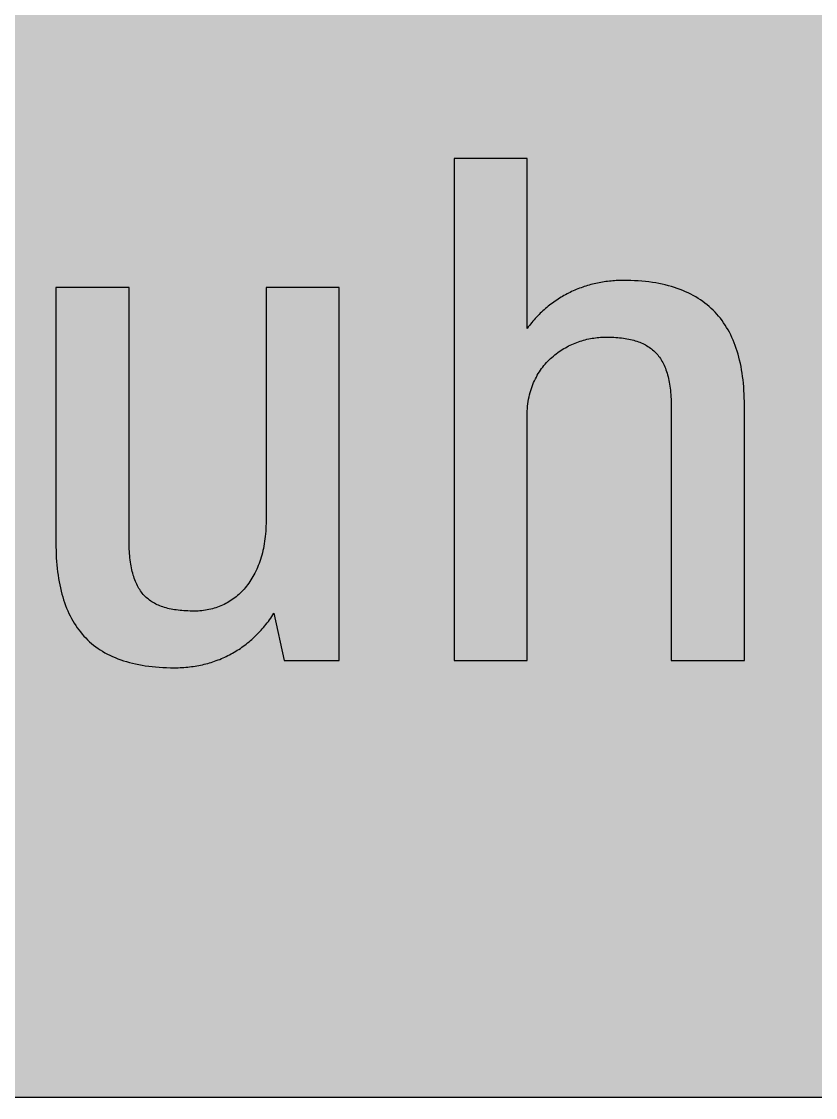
# Model space of a CAD drawing. Header units: millimetres. Extents: x 0 to 212, y 0 to 116.
# Drawn here: x 110.9 to 153.9, y 0.1 to 58.3 of the extents above; entities that cross this region are included whole.
import ezdxf

# ---------------------------------------------------------------- set-up
doc = ezdxf.new("R2010")
doc.units = ezdxf.units.MM

msp = doc.modelspace()

# ---------------------------------------------------------------- hatches: boundary and pattern name
for color, points in [(254, [(14.1633, 0.0536), (13.9878, 0.0533), (13.8125, 0.0559), (13.6373, 0.061), (13.462, 0.0686), (13.2893, 0.0787), (13.114, 0.0914), (12.9413, 0.1041), (12.7686, 0.1219), (12.5959, 0.1397), (12.4231, 0.16), (12.2504, 0.1829), (12.0777, 0.2057), (11.9075, 0.2337), (11.7373, 0.2616), (11.5672, 0.2921), (11.397, 0.3251), (11.2268, 0.3607), (11.0592, 0.3988), (10.8915, 0.4369), (10.7239, 0.4775), (10.5562, 0.5207), (10.3886, 0.5664), (10.2235, 0.6121), (10.0584, 0.6629), (9.8933, 0.7137), (9.7307, 0.7671), (9.5682, 0.8204), (9.4056, 0.8788), (9.2431, 0.9373), (9.083, 0.9982), (8.923, 1.0617), (8.763, 1.1252), (8.6055, 1.1938), (8.4455, 1.2624), (8.2906, 1.331), (8.1331, 1.4046), (7.9781, 1.4783), (7.8232, 1.5545), (7.6708, 1.6332), (7.5184, 1.7145), (7.366, 1.7958), (7.2161, 1.8796), (7.0663, 1.966), (6.919, 2.0523), (6.7716, 2.1438), (6.6243, 2.2352), (6.4795, 2.3266), (6.3348, 2.4232), (6.19, 2.5197), (6.0477, 2.6187), (5.908, 2.7178), (5.7683, 2.8194), (5.6286, 2.9235), (5.4915, 3.0302), (5.3543, 3.1369), (5.2197, 3.2461), (5.0851, 3.3579), (4.953, 3.4722), (4.8209, 3.5865), (4.6914, 3.7033), (4.5644, 3.8202), (4.4348, 3.9395), (4.3104, 4.0615), (4.1859, 4.1859), (4.0615, 4.3104), (3.9395, 4.4348), (3.8202, 4.5618), (3.7033, 4.6914), (3.5865, 4.8209), (3.4722, 4.953), (3.3579, 5.0851), (3.2487, 5.2197), (3.1369, 5.3543), (3.0302, 5.4915), (2.9235, 5.6286), (2.8194, 5.7683), (2.7178, 5.908), (2.6187, 6.0477), (2.5197, 6.19), (2.4232, 6.3348), (2.3266, 6.477), (2.2352, 6.6243), (2.1438, 6.7691), (2.0523, 6.919), (1.966, 7.0663), (1.8796, 7.2161), (1.7958, 7.366), (1.7145, 7.5184), (1.6332, 7.6708), (1.5545, 7.8232), (1.4783, 7.9781), (1.4046, 8.1331), (1.331, 8.2906), (1.2598, 8.4455), (1.1913, 8.603), (1.1252, 8.763), (1.0592, 8.923), (0.9982, 9.083), (0.9373, 9.2431), (0.8763, 9.4056), (0.8204, 9.5682), (0.7645, 9.7307), (0.7112, 9.8933), (0.6604, 10.0584), (0.6121, 10.2235), (0.5639, 10.3911), (0.5207, 10.5562), (0.4775, 10.7239), (0.4343, 10.8915), (0.3962, 11.0592), (0.3607, 11.2268), (0.3251, 11.397), (0.2921, 11.5672), (0.2616, 11.7373), (0.2311, 11.9075), (0.2057, 12.0802), (0.1803, 12.2504), (0.1575, 12.4231), (0.1372, 12.5959), (0.1194, 12.7686), (0.1041, 12.9413), (0.0889, 13.1166), (0.0787, 13.2893), (0.0686, 13.4645), (0.061, 13.6373), (0.0559, 13.8125), (0.0508, 13.9878), (0.0508, 14.163), (0.0522, 102.3592), (0.0508, 102.5322), (0.0559, 102.7074), (0.061, 102.8827), (0.0686, 103.058), (0.0787, 103.2307), (0.0889, 103.4059), (0.1041, 103.5787), (0.1194, 103.7514), (0.1372, 103.9241), (0.1575, 104.0968), (0.1803, 104.2695), (0.2057, 104.4423), (0.2311, 104.6124), (0.2616, 104.7826), (0.2921, 104.9528), (0.3251, 105.123), (0.3607, 105.2932), (0.3962, 105.4608), (0.4343, 105.6284), (0.4775, 105.7961), (0.5207, 105.9637), (0.5639, 106.1314), (0.6121, 106.2965), (0.6604, 106.4616), (0.7112, 106.6267), (0.7645, 106.7892), (0.8204, 106.9518), (0.8763, 107.1143), (0.9373, 107.2769), (0.9982, 107.4369), (1.0592, 107.5969), (1.1252, 107.757), (1.1913, 107.9144), (1.2598, 108.0745), (1.331, 108.2294), (1.4046, 108.3869), (1.4783, 108.5418), (1.5545, 108.6968), (1.6332, 108.8492), (1.7145, 109.0016), (1.7958, 109.154), (1.8796, 109.3038), (1.966, 109.4537), (2.0523, 109.601), (2.1438, 109.7483), (2.2352, 109.8956), (2.3266, 110.0404), (2.4232, 110.1852), (2.5197, 110.33), (2.6187, 110.4722), (2.7178, 110.6119), (2.8194, 110.7516), (2.9235, 110.8913), (3.0302, 111.0285), (3.1369, 111.1656), (3.2487, 111.3003), (3.3579, 111.4349), (3.4722, 111.567), (3.5865, 111.699), (3.7033, 111.8286), (3.8202, 111.9556), (3.9395, 112.0851), (4.0615, 112.2096), (4.1859, 112.334), (4.3104, 112.4585), (4.4348, 112.5804), (4.5644, 112.6998), (4.6914, 112.8166), (4.8209, 112.9335), (4.953, 113.0478), (5.0851, 113.1621), (5.2197, 113.2713), (5.3543, 113.3831), (5.4915, 113.4897), (5.6286, 113.5964), (5.7683, 113.7006), (5.908, 113.8022), (6.0477, 113.9012), (6.19, 114.0003), (6.3348, 114.0968), (6.4795, 114.1933), (6.6243, 114.2848), (6.7716, 114.3762), (6.919, 114.4676), (7.0663, 114.554), (7.2161, 114.6404), (7.366, 114.7242), (7.5184, 114.8055), (7.6708, 114.8867), (7.8232, 114.9655), (7.9781, 115.0417), (8.1331, 115.1153), (8.2906, 115.189), (8.4455, 115.2601), (8.6055, 115.3287), (8.763, 115.3947), (8.923, 115.4608), (9.083, 115.5217), (9.2431, 115.5827), (9.4056, 115.6437), (9.5682, 115.6995), (9.7307, 115.7554), (9.8933, 115.8088), (10.0584, 115.8596), (10.2235, 115.9078), (10.3886, 115.9561), (10.5562, 115.9993), (10.7239, 116.0424), (10.8915, 116.0856), (11.0592, 116.1237), (11.2268, 116.1593), (11.397, 116.1948), (11.5672, 116.2279), (11.7373, 116.2583), (11.9075, 116.2888), (12.0777, 116.3142), (12.2504, 116.3396), (12.4231, 116.3625), (12.5959, 116.3828), (12.7686, 116.4006), (12.9413, 116.4158), (13.114, 116.4311), (13.2893, 116.4412), (13.462, 116.4514), (13.6373, 116.459), (13.8125, 116.4641), (13.9878, 116.4692), (14.163, 116.4692), (197.6078, 116.4703), (197.7822, 116.4692), (197.9574, 116.4641), (198.1327, 116.459), (198.3054, 116.4514), (198.4807, 116.4412), (198.6534, 116.4311), (198.8287, 116.4158), (199.0014, 116.4006), (199.1741, 116.3828), (199.3468, 116.3625), (199.5195, 116.3396), (199.6897, 116.3142), (199.8624, 116.2888), (200.0326, 116.2583), (200.2028, 116.2279), (200.373, 116.1948), (200.5432, 116.1593), (200.7108, 116.1237), (200.8784, 116.0856), (201.0461, 116.0424), (201.2137, 115.9993), (201.3788, 115.9561), (201.5465, 115.9078), (201.7116, 115.8596), (201.8767, 115.8088), (202.0392, 115.7554), (202.2018, 115.6995), (202.3643, 115.6437), (202.5269, 115.5827), (202.6869, 115.5217), (202.8469, 115.4608), (203.007, 115.3947), (203.167, 115.3287), (203.3245, 115.2601), (203.4794, 115.189), (203.6369, 115.1153), (203.7918, 115.0417), (203.9468, 114.9655), (204.0992, 114.8867), (204.2516, 114.8055), (204.404, 114.7242), (204.5538, 114.6404), (204.7037, 114.554), (204.8535, 114.4676), (205.0009, 114.3762), (205.1456, 114.2848), (205.293, 114.1933), (205.4352, 114.0968), (205.58, 114.0003), (205.7222, 113.9012), (205.8619, 113.8022), (206.0016, 113.7006), (206.1413, 113.5964), (206.2785, 113.4897), (206.4156, 113.3831), (206.5503, 113.2713), (206.6849, 113.1621), (206.817, 113.0478), (206.949, 112.9335), (207.0786, 112.8166), (207.2081, 112.6998), (207.3351, 112.5804), (207.4596, 112.4585), (207.584, 112.334), (207.7085, 112.2096), (207.8304, 112.0851), (207.9498, 111.9556), (208.0666, 111.8286), (208.1835, 111.699), (208.2978, 111.567), (208.4121, 111.4349), (208.5238, 111.3003), (208.6331, 111.1656), (208.7397, 111.0285), (208.8464, 110.8913), (208.9506, 110.7516), (209.0522, 110.6119), (209.1512, 110.4722), (209.2503, 110.33), (209.3468, 110.1852), (209.4433, 110.0404), (209.5348, 109.8956), (209.6262, 109.7483), (209.7176, 109.601), (209.804, 109.4537), (209.8904, 109.3038), (209.9742, 109.154), (210.0555, 109.0016), (210.1367, 108.8492), (210.2155, 108.6968), (210.2917, 108.5418), (210.3653, 108.3869), (210.439, 108.2294), (210.5076, 108.0745), (210.5762, 107.9144), (210.6447, 107.757), (210.7082, 107.5969), (210.7717, 107.4369), (210.8327, 107.2769), (210.8911, 107.1143), (210.9495, 106.9518), (211.0029, 106.7892), (211.0562, 106.6267), (211.107, 106.4616), (211.1578, 106.2965), (211.2035, 106.1314), (211.2493, 105.9637), (211.2924, 105.7961), (211.3331, 105.6284), (211.3712, 105.4608), (211.4093, 105.2932), (211.4448, 105.123), (211.4779, 104.9528), (211.5083, 104.7826), (211.5363, 104.6124), (211.5642, 104.4423), (211.5871, 104.2695), (211.6099, 104.0968), (211.6303, 103.9241), (211.648, 103.7514), (211.6658, 103.5787), (211.6785, 103.4059), (211.6912, 103.2307), (211.7014, 103.058), (211.709, 102.8827), (211.7141, 102.7074), (211.7166, 102.5322), (211.7166, 102.3569), (211.7189, 14.1647), (211.7166, 13.9878), (211.7141, 13.8125), (211.709, 13.6373), (211.7014, 13.4645), (211.6912, 13.2893), (211.6785, 13.1166), (211.6658, 12.9413), (211.648, 12.7686), (211.6303, 12.5959), (211.6099, 12.4231), (211.5871, 12.2504), (211.5642, 12.0802), (211.5363, 11.9075), (211.5083, 11.7373), (211.4779, 11.5672), (211.4448, 11.397), (211.4093, 11.2268), (211.3712, 11.0592), (211.3331, 10.8915), (211.2924, 10.7239), (211.2493, 10.5562), (211.2035, 10.3911), (211.1578, 10.2235), (211.107, 10.0584), (211.0562, 9.8933), (211.0029, 9.7307), (210.9495, 9.5682), (210.8911, 9.4056), (210.8327, 9.2431), (210.7717, 9.083), (210.7082, 8.923), (210.6447, 8.763), (210.5762, 8.603), (210.5076, 8.4455), (210.439, 8.2906), (210.3653, 8.1331), (210.2917, 7.9781), (210.2155, 7.8232), (210.1367, 7.6708), (210.0555, 7.5184), (209.9742, 7.366), (209.8904, 7.2161), (209.804, 7.0663), (209.7176, 6.919), (209.6262, 6.7691), (209.5348, 6.6243), (209.4433, 6.477), (209.3468, 6.3348), (209.2503, 6.19), (209.1512, 6.0477), (209.0522, 5.908), (208.9506, 5.7683), (208.8464, 5.6286), (208.7397, 5.4915), (208.6331, 5.3543), (208.5238, 5.2197), (208.4121, 5.0851), (208.2978, 4.953), (208.1835, 4.8209), (208.0666, 4.6914), (207.9498, 4.5618), (207.8304, 4.4348), (207.7085, 4.3104), (207.584, 4.1859), (207.4596, 4.0615), (207.3351, 3.9395), (207.2081, 3.8202), (207.0786, 3.7033), (206.949, 3.5865), (206.817, 3.4722), (206.6849, 3.3579), (206.5503, 3.2461), (206.4156, 3.1369), (206.2785, 3.0302), (206.1413, 2.9235), (206.0016, 2.8194), (205.8619, 2.7178), (205.7222, 2.6187), (205.58, 2.5197), (205.4352, 2.4232), (205.293, 2.3266), (205.1456, 2.2352), (205.0009, 2.1438), (204.8535, 2.0523), (204.7037, 1.966), (204.5538, 1.8796), (204.404, 1.7958), (204.2516, 1.7145), (204.0992, 1.6332), (203.9468, 1.5545), (203.7918, 1.4783), (203.6369, 1.4046), (203.4794, 1.331), (203.3245, 1.2624), (203.167, 1.1938), (203.007, 1.1252), (202.8469, 1.0617), (202.6869, 0.9982), (202.5269, 0.9373), (202.3643, 0.8788), (202.2018, 0.8204), (202.0392, 0.7671), (201.8767, 0.7137), (201.7116, 0.6629), (201.5465, 0.6121), (201.3788, 0.5664), (201.2137, 0.5207), (201.0461, 0.4775), (200.8784, 0.4369), (200.7108, 0.3988), (200.5432, 0.3607), (200.373, 0.3251), (200.2028, 0.2921), (200.0326, 0.2616), (199.8624, 0.2337), (199.6897, 0.2057), (199.5195, 0.1829), (199.3468, 0.16), (199.1741, 0.1397), (199.0014, 0.1219), (198.8287, 0.1041), (198.6534, 0.0914), (198.4807, 0.0787), (198.3054, 0.0686), (198.1327, 0.061), (197.9574, 0.0559), (197.7822, 0.0533), (197.6069, 0.0533)]), (59, [(138.2889, 23.6897), (138.2889, 36.9214), (138.2903, 37.0561), (138.2954, 37.1907), (138.303, 37.3253), (138.3157, 37.4548), (138.3284, 37.5818), (138.3487, 37.7063), (138.369, 37.8308), (138.3919, 37.9501), (138.4198, 38.0695), (138.4503, 38.1838), (138.4833, 38.2981), (138.5189, 38.4099), (138.557, 38.5191), (138.5976, 38.6258), (138.6408, 38.7299), (138.6865, 38.8315), (138.7348, 38.9306), (138.7856, 39.0296), (138.8389, 39.1236), (138.8923, 39.2176), (138.9507, 39.309), (139.0091, 39.3954), (139.0726, 39.4818), (139.1361, 39.5681), (139.1996, 39.6494), (139.2682, 39.7281), (139.3368, 39.8069), (139.4054, 39.8805), (139.479, 39.9542), (139.5527, 40.0253), (139.6263, 40.0939), (139.7051, 40.1599), (139.7813, 40.226), (139.8626, 40.2869), (139.9413, 40.3479), (140.0226, 40.4063), (140.1064, 40.4622), (140.1902, 40.5155), (140.274, 40.5663), (140.3604, 40.6171), (140.4468, 40.6629), (140.5331, 40.7086), (140.622, 40.7518), (140.7109, 40.7924), (140.7998, 40.833), (140.8887, 40.8686), (140.9802, 40.9042), (141.0716, 40.9372), (141.1605, 40.9677), (141.2519, 40.9956), (141.3434, 41.0235), (141.4348, 41.0489), (141.5263, 41.0718), (141.6177, 41.0921), (141.7091, 41.1099), (141.8006, 41.1277), (141.892, 41.1404), (141.9809, 41.1531), (142.0724, 41.1658), (142.1613, 41.1734), (142.2527, 41.181), (142.3416, 41.1861), (142.428, 41.1886), (142.5169, 41.1886), (142.6337, 41.1886), (142.748, 41.1861), (142.8623, 41.1836), (142.9715, 41.1785), (143.0807, 41.1709), (143.1874, 41.1632), (143.2916, 41.1531), (143.3957, 41.1429), (143.4948, 41.1302), (143.5938, 41.115), (143.6903, 41.0997), (143.7843, 41.082), (143.8758, 41.0616), (143.9647, 41.0388), (144.0536, 41.0159), (144.1399, 40.9931), (144.2237, 40.9651), (144.305, 40.9372), (144.3838, 40.9067), (144.4625, 40.8762), (144.5387, 40.8407), (144.6124, 40.8051), (144.686, 40.7695), (144.7546, 40.7289), (144.8232, 40.6883), (144.8892, 40.6451), (144.9553, 40.5994), (145.0162, 40.5511), (145.0772, 40.5028), (145.1356, 40.4495), (145.194, 40.3962), (145.2474, 40.3403), (145.3007, 40.2819), (145.354, 40.2234), (145.4023, 40.1599), (145.4506, 40.0964), (145.4963, 40.0304), (145.5395, 39.9593), (145.5826, 39.8882), (145.6233, 39.8145), (145.6614, 39.7408), (145.6995, 39.6621), (145.735, 39.5808), (145.7681, 39.4995), (145.7985, 39.4132), (145.829, 39.3268), (145.857, 39.2354), (145.8849, 39.1439), (145.9103, 39.0474), (145.9332, 38.9509), (145.9535, 38.8493), (145.9738, 38.7477), (145.9916, 38.6436), (146.0094, 38.5343), (146.0246, 38.4251), (146.0373, 38.3108), (146.05, 38.1965), (146.0602, 38.0771), (146.0678, 37.9552), (146.0754, 37.8333), (146.0805, 37.7063), (146.083, 37.5768), (146.0856, 37.4447), (146.0881, 37.3101), (146.0885, 23.6897), (150.0463, 23.6897), (150.0463, 37.5031), (150.0429, 37.7088), (150.0378, 37.9095), (150.0302, 38.1102), (150.02, 38.3057), (150.0073, 38.5013), (149.9895, 38.6918), (149.9718, 38.8772), (149.9489, 39.0627), (149.921, 39.243), (149.893, 39.4208), (149.86, 39.5961), (149.8244, 39.7688), (149.7863, 39.9364), (149.7457, 40.1015), (149.7, 40.2641), (149.6543, 40.4241), (149.6035, 40.579), (149.5476, 40.7314), (149.4917, 40.8813), (149.4307, 41.0286), (149.3672, 41.1709), (149.3012, 41.3131), (149.2301, 41.4503), (149.1564, 41.5823), (149.0802, 41.7144), (149.0015, 41.8414), (148.9177, 41.9659), (148.8313, 42.0853), (148.7424, 42.2046), (148.6484, 42.3189), (148.5544, 42.4282), (148.4554, 42.5374), (148.3512, 42.6415), (148.2446, 42.7431), (148.1353, 42.8422), (148.0236, 42.9362), (147.9093, 43.0276), (147.7899, 43.1165), (147.6654, 43.2029), (147.541, 43.2841), (147.4114, 43.3629), (147.2794, 43.4391), (147.1422, 43.5102), (147.0025, 43.5788), (146.8603, 43.6448), (146.7129, 43.7058), (146.5631, 43.7667), (146.4107, 43.8201), (146.2532, 43.8734), (146.0932, 43.9217), (145.9306, 43.9674), (145.763, 44.0106), (145.5928, 44.0487), (145.4201, 44.0842), (145.2423, 44.1173), (145.0619, 44.1452), (144.8765, 44.1706), (144.6886, 44.1935), (144.4981, 44.2112), (144.3025, 44.2265), (144.1044, 44.2392), (143.9012, 44.2468), (143.6954, 44.2519), (143.4871, 44.2544), (143.3932, 44.2544), (143.2992, 44.2519), (143.2052, 44.2493), (143.1112, 44.2443), (143.0172, 44.2392), (142.9233, 44.2316), (142.8293, 44.2239), (142.7378, 44.2138), (142.6439, 44.2036), (142.5524, 44.1909), (142.4584, 44.1782), (142.367, 44.163), (142.2756, 44.1477), (142.1841, 44.13), (142.0952, 44.1122), (142.0038, 44.0944), (141.9123, 44.0715), (141.8234, 44.0512), (141.7345, 44.0284), (141.6456, 44.003), (141.5567, 43.9776), (141.4678, 43.9496), (141.3815, 43.9217), (141.2926, 43.8912), (141.2062, 43.8607), (141.1199, 43.8302), (141.0335, 43.7947), (140.9471, 43.7617), (140.8633, 43.7261), (140.7795, 43.688), (140.6931, 43.6499), (140.6119, 43.6093), (140.528, 43.5686), (140.4468, 43.5254), (140.3629, 43.4823), (140.2817, 43.4365), (140.2029, 43.3908), (140.1216, 43.3426), (140.0429, 43.2943), (139.9642, 43.2435), (139.8854, 43.1927), (139.8067, 43.1419), (139.7305, 43.086), (139.6543, 43.0327), (139.5781, 42.9743), (139.5044, 42.9184), (139.4308, 42.8574), (139.3571, 42.7965), (139.2834, 42.7355), (139.2123, 42.672), (139.1412, 42.6085), (139.0701, 42.5425), (139.0015, 42.4764), (138.9304, 42.4078), (138.8643, 42.3393), (138.7958, 42.2681), (138.7297, 42.197), (138.6637, 42.1234), (138.5976, 42.0472), (138.5341, 41.971), (138.4706, 41.8948), (138.4097, 41.816), (138.3487, 41.7373), (138.2878, 41.656), (138.2889, 50.8536), (134.3311, 50.8536), (134.3311, 23.6897)]), (59, [(112.7936, 43.8683), (112.7936, 30.0535), (112.7938, 29.8475), (112.7989, 29.6443), (112.8039, 29.4437), (112.8141, 29.2481), (112.8268, 29.0551), (112.842, 28.8646), (112.8624, 28.6766), (112.8827, 28.4912), (112.9081, 28.3108), (112.9335, 28.133), (112.964, 27.9578), (112.997, 27.7876), (113.0325, 27.6174), (113.0732, 27.4523), (113.1138, 27.2898), (113.1595, 27.1297), (113.2078, 26.9748), (113.2586, 26.8224), (113.3145, 26.6725), (113.3704, 26.5252), (113.4313, 26.383), (113.4948, 26.2433), (113.5609, 26.1061), (113.632, 25.9715), (113.7056, 25.842), (113.7818, 25.715), (113.8606, 25.5905), (113.9419, 25.4686), (114.0282, 25.3517), (114.1171, 25.2374), (114.2111, 25.1257), (114.3051, 25.0165), (114.4041, 24.9123), (114.5083, 24.8107), (114.6124, 24.7117), (114.7216, 24.6177), (114.8334, 24.5262), (114.9502, 24.4373), (115.0696, 24.351), (115.1915, 24.2697), (115.316, 24.191), (115.4455, 24.1148), (115.5802, 24.0436), (115.7148, 23.9751), (115.8545, 23.909), (115.9993, 23.8481), (116.1466, 23.7871), (116.2964, 23.7338), (116.4488, 23.6804), (116.6063, 23.6322), (116.7689, 23.5864), (116.934, 23.5433), (117.1016, 23.5052), (117.2718, 23.4696), (117.4496, 23.4366), (117.6274, 23.4086), (117.8103, 23.3832), (117.9982, 23.3604), (118.1862, 23.3426), (118.3818, 23.3274), (118.5799, 23.3147), (118.7806, 23.307), (118.9863, 23.302), (119.1946, 23.2994), (119.3013, 23.2994), (119.4054, 23.302), (119.5095, 23.307), (119.6137, 23.3121), (119.7153, 23.3172), (119.8194, 23.3274), (119.921, 23.335), (120.0226, 23.3477), (120.1217, 23.3604), (120.2233, 23.3731), (120.3223, 23.3883), (120.4214, 23.4061), (120.5205, 23.4239), (120.6195, 23.4442), (120.716, 23.4645), (120.8126, 23.4874), (120.9091, 23.5128), (121.0031, 23.5382), (121.0996, 23.5636), (121.1936, 23.5941), (121.2875, 23.622), (121.379, 23.655), (121.4704, 23.688), (121.5619, 23.7211), (121.6533, 23.7566), (121.7447, 23.7947), (121.8336, 23.8328), (121.9225, 23.8735), (122.0114, 23.9141), (122.0978, 23.9573), (122.1842, 24.0005), (122.2705, 24.0462), (122.3543, 24.0944), (122.4407, 24.1427), (122.5245, 24.191), (122.6058, 24.2443), (122.6871, 24.2951), (122.7709, 24.351), (122.8496, 24.4069), (122.9309, 24.4627), (123.0097, 24.5212), (123.0884, 24.5821), (123.1646, 24.6431), (123.2408, 24.704), (123.317, 24.7701), (123.3907, 24.8336), (123.4669, 24.9022), (123.538, 24.9682), (123.6116, 25.0393), (123.6828, 25.1104), (123.7539, 25.1816), (123.8225, 25.2552), (123.891, 25.3314), (123.9596, 25.4076), (124.0282, 25.4864), (124.0942, 25.5651), (124.1577, 25.6464), (124.2238, 25.7277), (124.2873, 25.8115), (124.3482, 25.8953), (124.4117, 25.9817), (124.4727, 26.0706), (124.5311, 26.1595), (124.5895, 26.2484), (125.1342, 23.6897), (128.1218, 23.6897), (128.1218, 43.8683), (124.164, 43.8683), (124.164, 31.2565), (124.1603, 31.1099), (124.1577, 30.9651), (124.1527, 30.8229), (124.1425, 30.6832), (124.1323, 30.5435), (124.1196, 30.4089), (124.1019, 30.2743), (124.0841, 30.1422), (124.0638, 30.0126), (124.0434, 29.8856), (124.018, 29.7612), (123.9901, 29.6367), (123.9622, 29.5148), (123.9317, 29.3954), (123.8961, 29.2786), (123.8631, 29.1643), (123.825, 29.0525), (123.7844, 28.9433), (123.7437, 28.8341), (123.7005, 28.7274), (123.6548, 28.6258), (123.6091, 28.5242), (123.5583, 28.4226), (123.5075, 28.3261), (123.4542, 28.2321), (123.4008, 28.1407), (123.3449, 28.0492), (123.2865, 27.9603), (123.2256, 27.8765), (123.1646, 27.7927), (123.1011, 27.7114), (123.0376, 27.6327), (122.9716, 27.5539), (122.903, 27.4803), (122.8344, 27.4091), (122.7633, 27.338), (122.6896, 27.272), (122.616, 27.2059), (122.5423, 27.145), (122.4661, 27.084), (122.3874, 27.0256), (122.3086, 26.9697), (122.2273, 26.9164), (122.1461, 26.8656), (122.0622, 26.8173), (121.9784, 26.7716), (121.8921, 26.7284), (121.8057, 26.6878), (121.7168, 26.6497), (121.6279, 26.6116), (121.539, 26.5786), (121.4476, 26.5481), (121.3561, 26.5176), (121.2621, 26.4922), (121.1682, 26.4693), (121.0716, 26.4465), (120.9777, 26.4287), (120.8811, 26.4109), (120.7821, 26.3982), (120.683, 26.3855), (120.584, 26.3779), (120.4849, 26.3703), (120.3833, 26.3677), (120.2817, 26.3652), (120.1649, 26.3652), (120.0506, 26.3677), (119.9363, 26.3728), (119.827, 26.3779), (119.7178, 26.383), (119.6111, 26.3931), (119.507, 26.4008), (119.4054, 26.4135), (119.3063, 26.4262), (119.2073, 26.4414), (119.1133, 26.4566), (119.0193, 26.4744), (118.9279, 26.4947), (118.839, 26.5151), (118.7501, 26.5379), (118.6663, 26.5633), (118.5824, 26.5887), (118.5012, 26.6167), (118.4224, 26.6471), (118.3462, 26.6802), (118.27, 26.7132), (118.1964, 26.7487), (118.1252, 26.7868), (118.0567, 26.8249), (117.9881, 26.8681), (117.922, 26.9113), (117.8585, 26.957), (117.7976, 27.0027), (117.7392, 27.0535), (117.6807, 27.1043), (117.6249, 27.1577), (117.569, 27.2136), (117.5182, 27.272), (117.4674, 27.3329), (117.4191, 27.3939), (117.3709, 27.4599), (117.3277, 27.526), (117.2845, 27.5946), (117.2413, 27.6657), (117.2032, 27.7393), (117.1651, 27.8155), (117.1296, 27.8943), (117.094, 27.973), (117.061, 28.0568), (117.0305, 28.1407), (117, 28.2296), (116.9721, 28.3185), (116.9467, 28.4124), (116.9238, 28.5064), (116.901, 28.6055), (116.8781, 28.7045), (116.8603, 28.8061), (116.8425, 28.9128), (116.8248, 29.0195), (116.8121, 29.1313), (116.7994, 29.243), (116.7867, 29.3599), (116.7765, 29.4792), (116.7689, 29.5986), (116.7613, 29.7231), (116.7562, 29.8501), (116.7536, 29.9796), (116.7511, 30.1117), (116.7511, 30.2463), (116.7515, 43.8683)])]:
    msp.add_hatch(color=color).paths.add_polyline_path(points)
h = msp.add_hatch(color=59)
h.paths.add_polyline_path([(14.1633, 3.5814), (13.8887, 3.5839), (13.6169, 3.5941), (13.3477, 3.6119), (13.081, 3.6347), (12.8143, 3.6652), (12.5501, 3.7008), (12.2885, 3.7465), (12.0294, 3.7948), (11.7729, 3.8506), (11.5164, 3.9141), (11.2649, 3.9827), (11.016, 4.0564), (10.7671, 4.1351), (10.5232, 4.2215), (10.2819, 4.3129), (10.0432, 4.412), (9.8069, 4.5161), (9.5733, 4.6228), (9.3447, 4.7371), (9.1186, 4.8565), (8.8951, 4.9809), (8.6741, 5.113), (8.4582, 5.2476), (8.2448, 5.3873), (8.0366, 5.5321), (7.8308, 5.682), (7.6276, 5.8369), (7.4295, 5.9969), (7.2365, 6.1595), (7.046, 6.3297), (6.8605, 6.5024), (6.6777, 6.6802), (6.5024, 6.8605), (6.3271, 7.046), (6.1595, 7.2365), (5.9969, 7.432), (5.8369, 7.6302), (5.682, 7.8308), (5.5321, 8.0366), (5.3873, 8.2448), (5.2451, 8.4582), (5.1105, 8.6741), (4.9809, 8.8951), (4.8565, 9.1186), (4.7371, 9.3447), (4.6228, 9.5758), (4.5136, 9.8069), (4.4094, 10.0432), (4.3129, 10.2819), (4.2215, 10.5232), (4.1351, 10.7696), (4.0538, 11.016), (3.9802, 11.2649), (3.9116, 11.5189), (3.8506, 11.7729), (3.7948, 12.0294), (3.744, 12.2911), (3.7008, 12.5527), (3.6627, 12.8143), (3.6322, 13.081), (3.6093, 13.3502), (3.5916, 13.6195), (3.5814, 13.8913), (3.5789, 14.163), (3.58, 102.3592), (3.5814, 102.6312), (3.5916, 102.903), (3.6093, 103.1723), (3.6322, 103.439), (3.6627, 103.7057), (3.7008, 103.9698), (3.744, 104.2314), (3.7948, 104.4905), (3.8506, 104.7471), (3.9116, 105.0036), (3.9802, 105.2551), (4.0538, 105.504), (4.1351, 105.7529), (4.2215, 105.9967), (4.3129, 106.238), (4.4094, 106.4768), (4.5136, 106.713), (4.6228, 106.9467), (4.7371, 107.1753), (4.8565, 107.4014), (4.9809, 107.6249), (5.1105, 107.8459), (5.2451, 108.0618), (5.3873, 108.2751), (5.5321, 108.4834), (5.682, 108.6891), (5.8369, 108.8923), (5.9969, 109.0905), (6.1595, 109.2835), (6.3271, 109.474), (6.5024, 109.6594), (6.6777, 109.8423), (6.8605, 110.0176), (7.046, 110.1928), (7.2365, 110.3605), (7.4295, 110.523), (7.6276, 110.683), (7.8308, 110.838), (8.0366, 110.9878), (8.2448, 111.1326), (8.4582, 111.2749), (8.6741, 111.4095), (8.8951, 111.539), (9.1186, 111.6635), (9.3447, 111.7829), (9.5733, 111.8972), (9.8069, 112.0064), (10.0432, 112.1105), (10.2819, 112.207), (10.5232, 112.2985), (10.7671, 112.3848), (11.016, 112.4661), (11.2649, 112.5398), (11.5164, 112.6084), (11.7729, 112.6693), (12.0294, 112.7252), (12.2885, 112.776), (12.5501, 112.8192), (12.8143, 112.8573), (13.081, 112.8878), (13.3477, 112.9106), (13.6169, 112.9284), (13.8887, 112.9386), (14.163, 112.9411), (197.6078, 112.9425), (197.8787, 112.9386), (198.1505, 112.9284), (198.4197, 112.9106), (198.689, 112.8878), (198.9557, 112.8573), (199.2173, 112.8192), (199.4789, 112.776), (199.7405, 112.7252), (199.9971, 112.6693), (200.2511, 112.6084), (200.5051, 112.5398), (200.754, 112.4661), (201.0004, 112.3848), (201.2467, 112.2985), (201.488, 112.207), (201.7268, 112.1105), (201.963, 112.0064), (202.1942, 111.8972), (202.4253, 111.7829), (202.6514, 111.6635), (202.8749, 111.539), (203.0959, 111.4095), (203.3118, 111.2749), (203.5251, 111.1326), (203.7334, 110.9878), (203.9391, 110.838), (204.1398, 110.683), (204.3379, 110.523), (204.5335, 110.3605), (204.724, 110.1928), (204.9094, 110.0176), (205.0898, 109.8423), (205.2676, 109.6594), (205.4403, 109.474), (205.6105, 109.2835), (205.773, 109.0905), (205.933, 108.8923), (206.088, 108.6891), (206.2378, 108.4834), (206.3826, 108.2751), (206.5223, 108.0618), (206.6569, 107.8459), (206.789, 107.6249), (206.9135, 107.4014), (207.0329, 107.1753), (207.1472, 106.9467), (207.2538, 106.713), (207.358, 106.4768), (207.457, 106.238), (207.5485, 105.9967), (207.6348, 105.7529), (207.7136, 105.504), (207.7872, 105.2551), (207.8558, 105.0036), (207.9193, 104.7471), (207.9752, 104.4905), (208.0235, 104.2314), (208.0692, 103.9698), (208.1047, 103.7057), (208.1352, 103.439), (208.1581, 103.1723), (208.1759, 102.903), (208.186, 102.6312), (208.1911, 102.3569), (208.1911, 14.1647), (208.186, 13.8913), (208.1759, 13.6195), (208.1581, 13.3502), (208.1352, 13.081), (208.1047, 12.8143), (208.0692, 12.5527), (208.0235, 12.2911), (207.9752, 12.0294), (207.9193, 11.7729), (207.8558, 11.5189), (207.7872, 11.2649), (207.7136, 11.016), (207.6348, 10.7696), (207.5485, 10.5232), (207.457, 10.2819), (207.358, 10.0432), (207.2538, 9.8069), (207.1472, 9.5758), (207.0329, 9.3447), (206.9135, 9.1186), (206.789, 8.8951), (206.6569, 8.6741), (206.5223, 8.4582), (206.3826, 8.2448), (206.2378, 8.0366), (206.088, 7.8308), (205.933, 7.6302), (205.773, 7.432), (205.6105, 7.2365), (205.4403, 7.046), (205.2676, 6.8605), (205.0898, 6.6802), (204.9094, 6.5024), (204.724, 6.3297), (204.5335, 6.1595), (204.3379, 5.9969), (204.1398, 5.8369), (203.9391, 5.682), (203.7334, 5.5321), (203.5251, 5.3873), (203.3118, 5.2476), (203.0959, 5.113), (202.8749, 4.9809), (202.6514, 4.8565), (202.4253, 4.7371), (202.1942, 4.6228), (201.963, 4.5161), (201.7268, 4.412), (201.488, 4.3129), (201.2467, 4.2215), (201.0004, 4.1351), (200.754, 4.0564), (200.5051, 3.9827), (200.2511, 3.9141), (199.9971, 3.8506), (199.7405, 3.7948), (199.4789, 3.7465), (199.2173, 3.7008), (198.9557, 3.6652), (198.689, 3.6347), (198.4197, 3.6119), (198.1505, 3.5941), (197.8787, 3.5839), (197.6069, 3.5789)])
h.paths.add_polyline_path([(14.1633, 8.8731), (14.0259, 8.8748), (13.8887, 8.8798), (13.7541, 8.8875), (13.622, 8.9002), (13.4874, 8.9154), (13.3553, 8.9332), (13.2258, 8.9535), (13.0962, 8.9789), (12.9667, 9.0068), (12.8397, 9.0373), (12.7127, 9.0729), (12.5882, 9.1084), (12.4663, 9.1491), (12.3419, 9.1923), (12.2225, 9.238), (12.1031, 9.2888), (11.9837, 9.3396), (11.8694, 9.3929), (11.7526, 9.4513), (11.6408, 9.5098), (11.5291, 9.5733), (11.4198, 9.6368), (11.3106, 9.7053), (11.2039, 9.7765), (11.0998, 9.8476), (10.9957, 9.9238), (10.8966, 10), (10.7975, 10.0787), (10.6985, 10.1625), (10.6045, 10.2464), (10.5105, 10.3327), (10.4216, 10.4216), (10.3327, 10.5131), (10.2464, 10.6045), (10.16, 10.701), (10.0787, 10.7975), (10, 10.8966), (9.9212, 10.9982), (9.8476, 11.0998), (9.7739, 11.2039), (9.7053, 11.3106), (9.6368, 11.4198), (9.5707, 11.5291), (9.5098, 11.6408), (9.4488, 11.7551), (9.3929, 11.8694), (9.337, 11.9863), (9.2862, 12.1031), (9.238, 12.2225), (9.1923, 12.3444), (9.1491, 12.4663), (9.1084, 12.5908), (9.0703, 12.7152), (9.0373, 12.8397), (9.0068, 12.9692), (8.9789, 13.0962), (8.9535, 13.2258), (8.9306, 13.3579), (8.9129, 13.4899), (8.8976, 13.622), (8.8849, 13.7566), (8.8773, 13.8913), (8.8722, 14.0259), (8.8697, 14.163), (8.8717, 102.3592), (8.8722, 102.4941), (8.8773, 102.6312), (8.8849, 102.7659), (8.8976, 102.8979), (8.9129, 103.0326), (8.9306, 103.1646), (8.9535, 103.2942), (8.9789, 103.4237), (9.0068, 103.5533), (9.0373, 103.6803), (9.0703, 103.8073), (9.1084, 103.9317), (9.1491, 104.0536), (9.1923, 104.1781), (9.238, 104.2975), (9.2862, 104.4169), (9.337, 104.5362), (9.3929, 104.6505), (9.4488, 104.7674), (9.5098, 104.8791), (9.5707, 104.9909), (9.6368, 105.1001), (9.7053, 105.2093), (9.7739, 105.316), (9.8476, 105.4202), (9.9212, 105.5243), (10, 105.6234), (10.0787, 105.7224), (10.16, 105.8215), (10.2464, 105.9155), (10.3327, 106.0094), (10.4216, 106.0983), (10.5105, 106.1872), (10.6045, 106.2736), (10.6985, 106.36), (10.7975, 106.4412), (10.8966, 106.52), (10.9957, 106.5987), (11.0998, 106.6724), (11.2039, 106.746), (11.3106, 106.8146), (11.4198, 106.8832), (11.5291, 106.9492), (11.6408, 107.0102), (11.7526, 107.0712), (11.8694, 107.127), (11.9837, 107.1829), (12.1031, 107.2337), (12.2225, 107.282), (12.3419, 107.3277), (12.4663, 107.3709), (12.5882, 107.4115), (12.7127, 107.4496), (12.8397, 107.4826), (12.9667, 107.5131), (13.0962, 107.5411), (13.2258, 107.5665), (13.3553, 107.5893), (13.4874, 107.6071), (13.622, 107.6223), (13.7541, 107.635), (13.8887, 107.6427), (14.0259, 107.6477), (14.163, 107.6503), (197.6078, 107.6508), (197.7441, 107.6477), (197.8787, 107.6427), (198.0133, 107.635), (198.1479, 107.6223), (198.28, 107.6071), (198.4121, 107.5893), (198.5442, 107.5665), (198.6737, 107.5411), (198.8007, 107.5131), (198.9303, 107.4826), (199.0547, 107.4496), (199.1792, 107.4115), (199.3036, 107.3709), (199.4256, 107.3277), (199.5475, 107.282), (199.6669, 107.2337), (199.7837, 107.1829), (199.9005, 107.127), (200.0148, 107.0712), (200.1291, 107.0102), (200.2409, 106.9492), (200.3501, 106.8832), (200.4593, 106.8146), (200.566, 106.746), (200.6702, 106.6724), (200.7718, 106.5987), (200.8734, 106.52), (200.9724, 106.4412), (201.0689, 106.36), (201.1655, 106.2736), (201.2569, 106.1872), (201.3483, 106.0983), (201.4372, 106.0094), (201.5236, 105.9155), (201.6074, 105.8215), (201.6912, 105.7224), (201.77, 105.6234), (201.8462, 105.5243), (201.9224, 105.4202), (201.9935, 105.316), (202.0646, 105.2093), (202.1332, 105.1001), (202.1967, 104.9909), (202.2602, 104.8791), (202.3186, 104.7674), (202.377, 104.6505), (202.4304, 104.5362), (202.4812, 104.4169), (202.532, 104.2975), (202.5777, 104.1781), (202.6209, 104.0536), (202.6615, 103.9317), (202.6971, 103.8073), (202.7326, 103.6803), (202.7631, 103.5533), (202.7911, 103.4237), (202.8165, 103.2942), (202.8368, 103.1646), (202.8546, 103.0326), (202.8698, 102.8979), (202.8825, 102.7659), (202.8901, 102.6312), (202.8952, 102.4941), (202.8977, 102.3569), (202.8994, 14.1647), (202.8952, 14.0259), (202.8901, 13.8913), (202.8825, 13.7566), (202.8698, 13.622), (202.8546, 13.4899), (202.8368, 13.3579), (202.8165, 13.2258), (202.7911, 13.0962), (202.7631, 12.9692), (202.7326, 12.8397), (202.6971, 12.7152), (202.6615, 12.5908), (202.6209, 12.4663), (202.5777, 12.3444), (202.532, 12.2225), (202.4812, 12.1031), (202.4304, 11.9863), (202.377, 11.8694), (202.3186, 11.7551), (202.2602, 11.6408), (202.1967, 11.5291), (202.1332, 11.4198), (202.0646, 11.3106), (201.9935, 11.2039), (201.9224, 11.0998), (201.8462, 10.9982), (201.77, 10.8966), (201.6912, 10.7975), (201.6074, 10.701), (201.5236, 10.6045), (201.4372, 10.5131), (201.3483, 10.4216), (201.2569, 10.3327), (201.1655, 10.2464), (201.0689, 10.1625), (200.9724, 10.0787), (200.8734, 10), (200.7718, 9.9238), (200.6702, 9.8476), (200.566, 9.7765), (200.4593, 9.7053), (200.3501, 9.6368), (200.2409, 9.5733), (200.1291, 9.5098), (200.0148, 9.4513), (199.9005, 9.3929), (199.7837, 9.3396), (199.6669, 9.2888), (199.5475, 9.238), (199.4256, 9.1923), (199.3036, 9.1491), (199.1792, 9.1084), (199.0547, 9.0729), (198.9303, 9.0373), (198.8007, 9.0068), (198.6737, 8.9789), (198.5442, 8.9535), (198.4121, 8.9332), (198.28, 8.9154), (198.1479, 8.9002), (198.0133, 8.8875), (197.8787, 8.8798), (197.7441, 8.8748), (197.6069, 8.8722)], flags=16)

# ---------------------------------------------------------------- linework, layer by layer
at = {"color": 59}
for points in [[(138.2889, 23.6897), (138.2889, 36.9214), (138.2903, 37.0561), (138.2954, 37.1907), (138.303, 37.3253), (138.3157, 37.4548), (138.3284, 37.5818), (138.3487, 37.7063), (138.369, 37.8308), (138.3919, 37.9501), (138.4198, 38.0695), (138.4503, 38.1838), (138.4833, 38.2981), (138.5189, 38.4099), (138.557, 38.5191), (138.5976, 38.6258), (138.6408, 38.7299), (138.6865, 38.8315), (138.7348, 38.9306), (138.7856, 39.0296), (138.8389, 39.1236), (138.8923, 39.2176), (138.9507, 39.309), (139.0091, 39.3954), (139.0726, 39.4818), (139.1361, 39.5681), (139.1996, 39.6494), (139.2682, 39.7281), (139.3368, 39.8069), (139.4054, 39.8805), (139.479, 39.9542), (139.5527, 40.0253), (139.6263, 40.0939), (139.7051, 40.1599), (139.7813, 40.226), (139.8626, 40.2869), (139.9413, 40.3479), (140.0226, 40.4063), (140.1064, 40.4622), (140.1902, 40.5155), (140.274, 40.5663), (140.3604, 40.6171), (140.4468, 40.6629), (140.5331, 40.7086), (140.622, 40.7518), (140.7109, 40.7924), (140.7998, 40.833), (140.8887, 40.8686), (140.9802, 40.9042), (141.0716, 40.9372), (141.1605, 40.9677), (141.2519, 40.9956), (141.3434, 41.0235), (141.4348, 41.0489), (141.5263, 41.0718), (141.6177, 41.0921), (141.7091, 41.1099), (141.8006, 41.1277), (141.892, 41.1404), (141.9809, 41.1531), (142.0724, 41.1658), (142.1613, 41.1734), (142.2527, 41.181), (142.3416, 41.1861), (142.428, 41.1886), (142.5169, 41.1886), (142.6337, 41.1886), (142.748, 41.1861), (142.8623, 41.1836), (142.9715, 41.1785), (143.0807, 41.1709), (143.1874, 41.1632), (143.2916, 41.1531), (143.3957, 41.1429), (143.4948, 41.1302), (143.5938, 41.115), (143.6903, 41.0997), (143.7843, 41.082), (143.8758, 41.0616), (143.9647, 41.0388), (144.0536, 41.0159), (144.1399, 40.9931), (144.2237, 40.9651), (144.305, 40.9372), (144.3838, 40.9067), (144.4625, 40.8762), (144.5387, 40.8407), (144.6124, 40.8051), (144.686, 40.7695), (144.7546, 40.7289), (144.8232, 40.6883), (144.8892, 40.6451), (144.9553, 40.5994), (145.0162, 40.5511), (145.0772, 40.5028), (145.1356, 40.4495), (145.194, 40.3962), (145.2474, 40.3403), (145.3007, 40.2819), (145.354, 40.2234), (145.4023, 40.1599), (145.4506, 40.0964), (145.4963, 40.0304), (145.5395, 39.9593), (145.5826, 39.8882), (145.6233, 39.8145), (145.6614, 39.7408), (145.6995, 39.6621), (145.735, 39.5808), (145.7681, 39.4995), (145.7985, 39.4132), (145.829, 39.3268), (145.857, 39.2354), (145.8849, 39.1439), (145.9103, 39.0474), (145.9332, 38.9509), (145.9535, 38.8493), (145.9738, 38.7477), (145.9916, 38.6436), (146.0094, 38.5343), (146.0246, 38.4251), (146.0373, 38.3108), (146.05, 38.1965), (146.0602, 38.0771), (146.0678, 37.9552), (146.0754, 37.8333), (146.0805, 37.7063), (146.083, 37.5768), (146.0856, 37.4447), (146.0881, 37.3101), (146.0885, 23.6897), (150.0463, 23.6897), (150.0463, 37.5031), (150.0429, 37.7088), (150.0378, 37.9095), (150.0302, 38.1102), (150.02, 38.3057), (150.0073, 38.5013), (149.9895, 38.6918), (149.9718, 38.8772), (149.9489, 39.0627), (149.921, 39.243), (149.893, 39.4208), (149.86, 39.5961), (149.8244, 39.7688), (149.7863, 39.9364), (149.7457, 40.1015), (149.7, 40.2641), (149.6543, 40.4241), (149.6035, 40.579), (149.5476, 40.7314), (149.4917, 40.8813), (149.4307, 41.0286), (149.3672, 41.1709), (149.3012, 41.3131), (149.2301, 41.4503), (149.1564, 41.5823), (149.0802, 41.7144), (149.0015, 41.8414), (148.9177, 41.9659), (148.8313, 42.0853), (148.7424, 42.2046), (148.6484, 42.3189), (148.5544, 42.4282), (148.4554, 42.5374), (148.3512, 42.6415), (148.2446, 42.7431), (148.1353, 42.8422), (148.0236, 42.9362), (147.9093, 43.0276), (147.7899, 43.1165), (147.6654, 43.2029), (147.541, 43.2841), (147.4114, 43.3629), (147.2794, 43.4391), (147.1422, 43.5102), (147.0025, 43.5788), (146.8603, 43.6448), (146.7129, 43.7058), (146.5631, 43.7667), (146.4107, 43.8201), (146.2532, 43.8734), (146.0932, 43.9217), (145.9306, 43.9674), (145.763, 44.0106), (145.5928, 44.0487), (145.4201, 44.0842), (145.2423, 44.1173), (145.0619, 44.1452), (144.8765, 44.1706), (144.6886, 44.1935), (144.4981, 44.2112), (144.3025, 44.2265), (144.1044, 44.2392), (143.9012, 44.2468), (143.6954, 44.2519), (143.4871, 44.2544), (143.3932, 44.2544), (143.2992, 44.2519), (143.2052, 44.2493), (143.1112, 44.2443), (143.0172, 44.2392), (142.9233, 44.2316), (142.8293, 44.2239), (142.7378, 44.2138), (142.6439, 44.2036), (142.5524, 44.1909), (142.4584, 44.1782), (142.367, 44.163), (142.2756, 44.1477), (142.1841, 44.13), (142.0952, 44.1122), (142.0038, 44.0944), (141.9123, 44.0715), (141.8234, 44.0512), (141.7345, 44.0284), (141.6456, 44.003), (141.5567, 43.9776), (141.4678, 43.9496), (141.3815, 43.9217), (141.2926, 43.8912), (141.2062, 43.8607), (141.1199, 43.8302), (141.0335, 43.7947), (140.9471, 43.7617), (140.8633, 43.7261), (140.7795, 43.688), (140.6931, 43.6499), (140.6119, 43.6093), (140.528, 43.5686), (140.4468, 43.5254), (140.3629, 43.4823), (140.2817, 43.4365), (140.2029, 43.3908), (140.1216, 43.3426), (140.0429, 43.2943), (139.9642, 43.2435), (139.8854, 43.1927), (139.8067, 43.1419), (139.7305, 43.086), (139.6543, 43.0327), (139.5781, 42.9743), (139.5044, 42.9184), (139.4308, 42.8574), (139.3571, 42.7965), (139.2834, 42.7355), (139.2123, 42.672), (139.1412, 42.6085), (139.0701, 42.5425), (139.0015, 42.4764), (138.9304, 42.4078), (138.8643, 42.3393), (138.7958, 42.2681), (138.7297, 42.197), (138.6637, 42.1234), (138.5976, 42.0472), (138.5341, 41.971), (138.4706, 41.8948), (138.4097, 41.816), (138.3487, 41.7373), (138.2878, 41.656), (138.2889, 50.8536), (134.3311, 50.8536), (134.3311, 23.6897), (138.2889, 23.6897)], [(112.7936, 43.8683), (112.7936, 30.0535), (112.7938, 29.8475), (112.7989, 29.6443), (112.8039, 29.4437), (112.8141, 29.2481), (112.8268, 29.0551), (112.842, 28.8646), (112.8624, 28.6766), (112.8827, 28.4912), (112.9081, 28.3108), (112.9335, 28.133), (112.964, 27.9578), (112.997, 27.7876), (113.0325, 27.6174), (113.0732, 27.4523), (113.1138, 27.2898), (113.1595, 27.1297), (113.2078, 26.9748), (113.2586, 26.8224), (113.3145, 26.6725), (113.3704, 26.5252), (113.4313, 26.383), (113.4948, 26.2433), (113.5609, 26.1061), (113.632, 25.9715), (113.7056, 25.842), (113.7818, 25.715), (113.8606, 25.5905), (113.9419, 25.4686), (114.0282, 25.3517), (114.1171, 25.2374), (114.2111, 25.1257), (114.3051, 25.0165), (114.4041, 24.9123), (114.5083, 24.8107), (114.6124, 24.7117), (114.7216, 24.6177), (114.8334, 24.5262), (114.9502, 24.4373), (115.0696, 24.351), (115.1915, 24.2697), (115.316, 24.191), (115.4455, 24.1148), (115.5802, 24.0436), (115.7148, 23.9751), (115.8545, 23.909), (115.9993, 23.8481), (116.1466, 23.7871), (116.2964, 23.7338), (116.4488, 23.6804), (116.6063, 23.6322), (116.7689, 23.5864), (116.934, 23.5433), (117.1016, 23.5052), (117.2718, 23.4696), (117.4496, 23.4366), (117.6274, 23.4086), (117.8103, 23.3832), (117.9982, 23.3604), (118.1862, 23.3426), (118.3818, 23.3274), (118.5799, 23.3147), (118.7806, 23.307), (118.9863, 23.302), (119.1946, 23.2994), (119.3013, 23.2994), (119.4054, 23.302), (119.5095, 23.307), (119.6137, 23.3121), (119.7153, 23.3172), (119.8194, 23.3274), (119.921, 23.335), (120.0226, 23.3477), (120.1217, 23.3604), (120.2233, 23.3731), (120.3223, 23.3883), (120.4214, 23.4061), (120.5205, 23.4239), (120.6195, 23.4442), (120.716, 23.4645), (120.8126, 23.4874), (120.9091, 23.5128), (121.0031, 23.5382), (121.0996, 23.5636), (121.1936, 23.5941), (121.2875, 23.622), (121.379, 23.655), (121.4704, 23.688), (121.5619, 23.7211), (121.6533, 23.7566), (121.7447, 23.7947), (121.8336, 23.8328), (121.9225, 23.8735), (122.0114, 23.9141), (122.0978, 23.9573), (122.1842, 24.0005), (122.2705, 24.0462), (122.3543, 24.0944), (122.4407, 24.1427), (122.5245, 24.191), (122.6058, 24.2443), (122.6871, 24.2951), (122.7709, 24.351), (122.8496, 24.4069), (122.9309, 24.4627), (123.0097, 24.5212), (123.0884, 24.5821), (123.1646, 24.6431), (123.2408, 24.704), (123.317, 24.7701), (123.3907, 24.8336), (123.4669, 24.9022), (123.538, 24.9682), (123.6116, 25.0393), (123.6828, 25.1104), (123.7539, 25.1816), (123.8225, 25.2552), (123.891, 25.3314), (123.9596, 25.4076), (124.0282, 25.4864), (124.0942, 25.5651), (124.1577, 25.6464), (124.2238, 25.7277), (124.2873, 25.8115), (124.3482, 25.8953), (124.4117, 25.9817), (124.4727, 26.0706), (124.5311, 26.1595), (124.5895, 26.2484), (125.1342, 23.6897), (128.1218, 23.6897), (128.1218, 43.8683), (124.164, 43.8683), (124.164, 31.2565), (124.1603, 31.1099), (124.1577, 30.9651), (124.1527, 30.8229), (124.1425, 30.6832), (124.1323, 30.5435), (124.1196, 30.4089), (124.1019, 30.2743), (124.0841, 30.1422), (124.0638, 30.0126), (124.0434, 29.8856), (124.018, 29.7612), (123.9901, 29.6367), (123.9622, 29.5148), (123.9317, 29.3954), (123.8961, 29.2786), (123.8631, 29.1643), (123.825, 29.0525), (123.7844, 28.9433), (123.7437, 28.8341), (123.7005, 28.7274), (123.6548, 28.6258), (123.6091, 28.5242), (123.5583, 28.4226), (123.5075, 28.3261), (123.4542, 28.2321), (123.4008, 28.1407), (123.3449, 28.0492), (123.2865, 27.9603), (123.2256, 27.8765), (123.1646, 27.7927), (123.1011, 27.7114), (123.0376, 27.6327), (122.9716, 27.5539), (122.903, 27.4803), (122.8344, 27.4091), (122.7633, 27.338), (122.6896, 27.272), (122.616, 27.2059), (122.5423, 27.145), (122.4661, 27.084), (122.3874, 27.0256), (122.3086, 26.9697), (122.2273, 26.9164), (122.1461, 26.8656), (122.0622, 26.8173), (121.9784, 26.7716), (121.8921, 26.7284), (121.8057, 26.6878), (121.7168, 26.6497), (121.6279, 26.6116), (121.539, 26.5786), (121.4476, 26.5481), (121.3561, 26.5176), (121.2621, 26.4922), (121.1682, 26.4693), (121.0716, 26.4465), (120.9777, 26.4287), (120.8811, 26.4109), (120.7821, 26.3982), (120.683, 26.3855), (120.584, 26.3779), (120.4849, 26.3703), (120.3833, 26.3677), (120.2817, 26.3652), (120.1649, 26.3652), (120.0506, 26.3677), (119.9363, 26.3728), (119.827, 26.3779), (119.7178, 26.383), (119.6111, 26.3931), (119.507, 26.4008), (119.4054, 26.4135), (119.3063, 26.4262), (119.2073, 26.4414), (119.1133, 26.4566), (119.0193, 26.4744), (118.9279, 26.4947), (118.839, 26.5151), (118.7501, 26.5379), (118.6663, 26.5633), (118.5824, 26.5887), (118.5012, 26.6167), (118.4224, 26.6471), (118.3462, 26.6802), (118.27, 26.7132), (118.1964, 26.7487), (118.1252, 26.7868), (118.0567, 26.8249), (117.9881, 26.8681), (117.922, 26.9113), (117.8585, 26.957), (117.7976, 27.0027), (117.7392, 27.0535), (117.6807, 27.1043), (117.6249, 27.1577), (117.569, 27.2136), (117.5182, 27.272), (117.4674, 27.3329), (117.4191, 27.3939), (117.3709, 27.4599), (117.3277, 27.526), (117.2845, 27.5946), (117.2413, 27.6657), (117.2032, 27.7393), (117.1651, 27.8155), (117.1296, 27.8943), (117.094, 27.973), (117.061, 28.0568), (117.0305, 28.1407), (117, 28.2296), (116.9721, 28.3185), (116.9467, 28.4124), (116.9238, 28.5064), (116.901, 28.6055), (116.8781, 28.7045), (116.8603, 28.8061), (116.8425, 28.9128), (116.8248, 29.0195), (116.8121, 29.1313), (116.7994, 29.243), (116.7867, 29.3599), (116.7765, 29.4792), (116.7689, 29.5986), (116.7613, 29.7231), (116.7562, 29.8501), (116.7536, 29.9796), (116.7511, 30.1117), (116.7511, 30.2463), (116.7515, 43.8683), (112.7936, 43.8683)]]:
    msp.add_lwpolyline(points, dxfattribs=at)
at = {"color": 254}
msp.add_lwpolyline([(197.6069, 0.0533), (14.1633, 0.0536)], dxfattribs=at)

doc.saveas('drawing.dxf')
